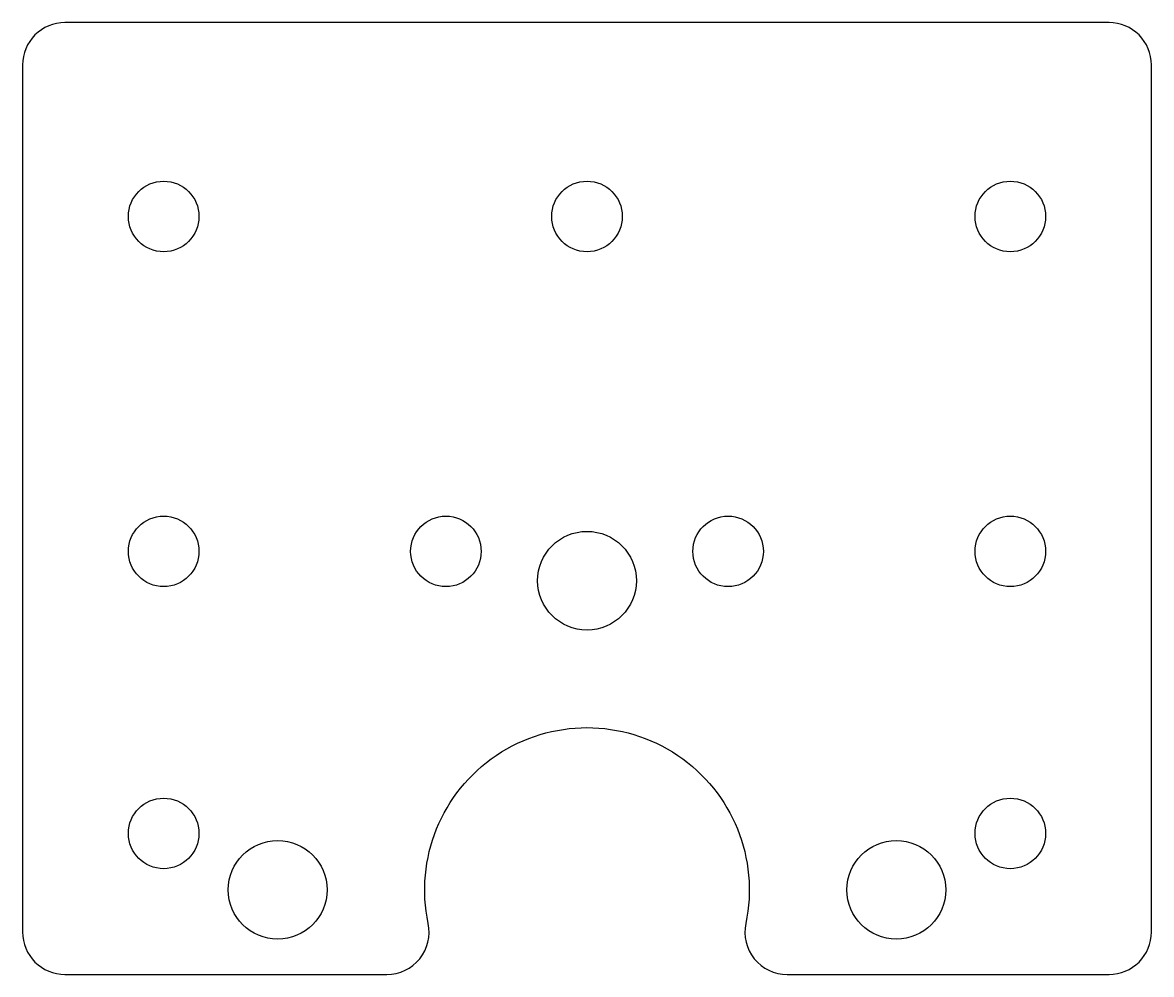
# Model space of a CAD drawing. Header units: millimetres. Extents: x -40 to 40, y -20 to 47.5.
import ezdxf

# ---------------------------------------------------------------- set-up
doc = ezdxf.new("R2010")
doc.units = ezdxf.units.MM
doc.layers.get('0').update_dxf_attribs({"linetype": 'CONTINUOUS'})

msp = doc.modelspace()

# ---------------------------------------------------------------- linework, layer by layer
msp.add_lwpolyline([(-40, 44.5), (-40, -17, 0.414214), (-37, -20), (-20, -20), (-14.186, -20, 0.476657), (-11.251, -16.379, -1.233588), (11.251, -16.379, 0.476657), (14.186, -20), (20, -20), (37, -20, 0.414214), (40, -17), (40, 44.5, 0.414214), (37, 47.5), (-37, 47.5, 0.414214)], format="xyb", close=True)
for centre, radius in [((-30, 33.75), 2.5), ((0, 33.75), 2.5), ((30, 33.75), 2.5), ((-30, 10), 2.5), ((-10, 10), 2.5), ((10, 10), 2.5), ((30, 10), 2.5), ((0, 7.92), 3.5), ((-30, -10), 2.5), ((30, -10), 2.5), ((-21.92, -14), 3.5), ((21.92, -14), 3.5)]:
    msp.add_circle(centre, radius)

doc.saveas('drawing.dxf')
